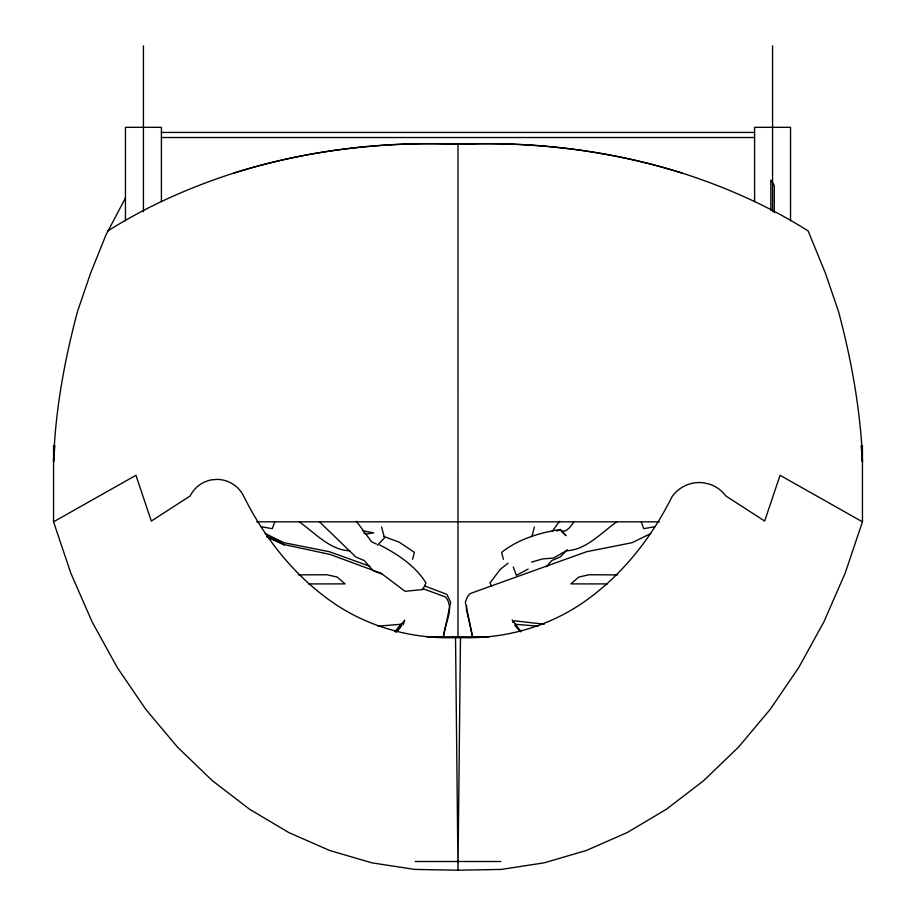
<?xml version="1.0" encoding="UTF-8"?>
<svg xmlns="http://www.w3.org/2000/svg" width="916" height="916" viewBox="0 0 916 916"><rect width="100%" height="100%" fill="white"/><g stroke="black" fill="none" stroke-linecap="round" stroke-linejoin="round"><path stroke-width="1.37" d="M125.458 197.971L105.981 234.908L90.65 273.014L77.459 311.6C64.452 360.652 55.155 410.94 53.552 461.767L54.857 445.6M466.713 605.43L466.473 609.369L472.645 637.284M443.344 637.044L450.672 602.213L446.825 594.347L424.841 586.011M534.394 526.986L531.887 536.776M443.355 637.284C443.974 624.368 455.275 608.854 445.588 596.992L423.009 588.679M412.612 559.287L414.375 552.337L399.181 542.158L383.953 536.524M403.246 624.632L404.712 620.132L395.632 631.777M107.859 230.935C147.087 206.157 189.749 187.242 233.878 173.055A468.877 322.146 0 0 1 458 144.281A468.877 322.146 0 0 1 682.111 173.078C726.251 187.23 768.913 206.157 808.141 230.935L825.35 273.014L838.541 311.6C850.288 355.488 858.635 400.338 861.807 445.703L862.448 445.794L862.448 521.822L845.182 573.141L823.885 621.861L798.798 667.443L770.184 709.396L738.365 747.273L703.671 780.661L666.493 809.194L627.22 832.552L586.286 850.506L544.127 862.838L501.212 869.433L458.011 870.2L414.788 869.433L371.873 862.838L329.714 850.506L288.78 832.552L249.507 809.194L212.329 780.661L177.635 747.273L145.816 709.396L117.202 667.443L92.115 621.861L70.818 573.141L53.552 521.822L53.552 445.794L54.193 445.703M274.674 522.04L272.258 528.681L261.243 526.723M552.199 531.475L559.584 521.25M573.725 522.177L569.592 527.65L566.18 530.536L561.634 531.52L560.397 529.505C539.513 532.688 518.445 539.112 501.625 552.337L503.388 559.287M394.956 631.605L401.219 624.036M396.376 631.994L400.086 627.7M546.405 566.683L551.741 560.569L560.145 556.985L567.508 549.715M396.239 631.731L401.918 625.525M377.415 545.272L384.491 537.898L381.606 526.986M616.926 521.731C601.503 532.436 586 550.287 566.202 550.756L553.573 558.05L542.73 558.897L531.658 562.069M508.059 563.18L500.354 569.248L490.014 582.942L491.663 586.24M512.433 622.216L514.437 620.796L544.241 624.22M528.154 569.054L516.384 575.328L513.303 567.061M53.552 521.822L135.934 475.301L151.335 521.067L190.173 495.945A30.045 29.85 66.4 0 1 211.619 479.847L217.161 479.389A30.045 29.85 66.4 0 1 243.896 496.575C264.724 538.299 294.471 576.027 333.035 602.671C370.224 628.193 415.543 639.986 460.473 637.387L457.989 870.2L455.527 637.387C500.457 639.986 545.776 628.193 582.965 602.671C621.529 576.027 651.276 538.299 672.104 496.575A33.411 33.205 -66.4 0 1 704.06 482.892L709.133 484.049A33.411 33.205 -66.4 0 1 725.827 495.945L764.665 521.067L780.066 475.301L862.448 521.822M650.829 533.536L632.063 542.696L586.652 551.707L470.996 593.259L469.175 594.347L467.252 597.221L465.328 602.213L472.656 637.044M556.859 531.062L560.397 529.505L566.019 535.677L561.634 531.52M372.537 532.849L366.217 534.177L363.858 533.146M654.757 526.723L643.742 528.681L641.326 522.04M377.999 626.166L400.819 624.277M298.41 574.893L326.943 574.756L337.145 577.023L345.057 583.893L308.429 583.916M161.411 132.431L754.589 132.431M161.411 137.526L754.589 137.526M456.763 144.327L459.237 144.327M256.663 521.822L659.337 521.822M426.627 636.78L489.373 636.78M415.188 861.498L500.812 861.498M617.59 574.893L589.057 574.756L578.855 577.023L570.943 583.893L607.571 583.916M349.798 550.756C330 550.287 314.497 532.436 299.074 521.731M515.181 624.277L538.001 626.166M362.564 530.788L373.705 532.837M369.698 566.202L329.348 551.707L283.937 542.696L265.171 533.536L284.487 545.054L266.991 536.925M381.835 573.53L330.035 554.455L284.567 544.654L267.014 536.833M376.35 544.012L371.598 541.848L356.416 521.25M379.625 544.905C397.487 554.077 415.143 565.607 425.986 582.942L422.688 589.538L405.078 591.312L382.499 574.309L373.155 570.76L364.259 560.569L355.855 556.985L319.421 521.776M514.884 625.353L520.368 631.777M521.044 631.605L512.159 619.937M861.143 445.6L862.448 461.767L861.807 445.703M790.542 220.802L790.542 127.324L754.589 127.324L754.589 201.52M774.295 212.741L774.295 185.547L770.837 180.063L770.837 210.096M772.566 45.8L772.566 211.653M682.111 173.09A468.877 322.146 0 0 0 458 144.281L457.989 637.341M161.411 201.52L161.411 127.324L125.458 127.324L125.458 220.802M143.434 45.8L143.434 211.653M233.889 173.09A468.877 322.146 0 0 1 458 144.281"/></g></svg>
